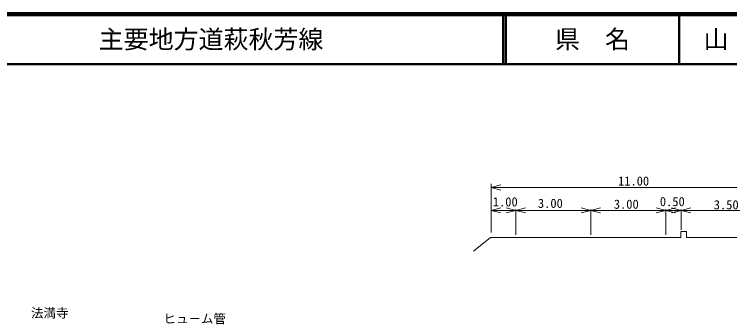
# Model space of a CAD drawing. Units: millimetres on the paper, enlarged 1000 times, with parts at other scales. Extents: x 40000 to 680000, y 20000 to 380000.
# Drawn here: x 199831 to 343102, y 318871 to 380000 of the extents above; entities that cross this region are included whole.
import ezdxf
from ezdxf.enums import TextEntityAlignment as Align

# ---------------------------------------------------------------- set-up
doc = ezdxf.new("R2010")
doc.units = ezdxf.units.MM
doc.header["$LTSCALE"] = 1000
for name, color, linetype, lineweight in [('M-BGD', 7, 'Continuous', 25), ('M-STR-HTXT', 7, 'Continuous', 13), ('M-TTL', 2, 'Continuous', 140), ('M-TTL-LINE', 7, 'Continuous', 50)]:
    doc.layers.add(name, color=color, linetype=linetype, lineweight=lineweight)
doc.layers.add('M-TTL-TXT', color=7, linetype='Continuous')
doc.styles.add('ＭＳ ゴシック', font='')
doc.styles.get('ＭＳ ゴシック').set_extended_font_data('MS Gothic')

msp = doc.modelspace()

# ---------------------------------------------------------------- linework, layer by layer
at = {"layer": 'M-STR-HTXT'}
for p, q in [((295334, 336343), (295334, 346046)), ((295334, 345338), (297266, 345856)), ((351422, 345338), (295334, 345338)), ((295334, 345338), (297266, 344821)), ((295334, 340761), (297266, 341278)), ((300264, 340761), (298332, 341278)), ((300264, 340761), (302196, 341278)), ((315289, 340761), (313357, 341278)), ((315289, 340761), (317221, 341278)), ((330307, 340761), (328375, 341278)), ((330307, 340761), (332238, 341278)), ((333411, 340761), (331479, 341278)), ((333411, 340761), (335342, 341278)), ((333411, 336825), (333411, 340999)), ((300264, 340761), (295334, 340761)), ((295334, 340761), (297266, 340243)), ((300264, 340761), (298332, 340243)), ((300264, 335860), (300264, 340973)), ((315289, 340761), (300264, 340761)), ((300264, 340761), (302196, 340243)), ((315289, 340761), (313357, 340243)), ((315289, 335860), (315289, 340973)), ((330307, 340761), (315289, 340761)), ((315289, 340761), (317221, 340243)), ((330307, 340761), (328375, 340243)), ((330307, 335860), (330307, 340973)), ((333411, 340761), (330307, 340761)), ((330307, 340761), (332238, 340243)), ((333411, 340761), (331479, 340243)), ((351422, 340761), (333411, 340761)), ((333411, 340761), (335342, 340243))]:
    msp.add_line(p, q, dxfattribs=at)
msp.add_lwpolyline([(354441, 333452), (351420, 335347), (334447, 335347), (334447, 336512), (333317, 336512), (333317, 335347), (295217, 335347), (291774, 332586)], dxfattribs=at)
at = {"layer": 'M-TTL'}
msp.add_line((680000, 380000), (40000, 380000), dxfattribs=at)
at = {"layer": 'M-TTL-LINE'}
for p, q in [((297750, 380000), (297750, 370000)), ((298250, 380000), (298250, 370000)), ((333000, 380000), (333000, 370000)), ((40000, 370000), (680000, 370000))]:
    msp.add_line(p, q, dxfattribs=at)

# ---------------------------------------------------------------- texts
at = {"layer": 'M-BGD', "style": 'ＭＳ ゴシック'}
msp.add_text('法満寺', height=1833, dxfattribs=at).set_placement((206931, 320212), align=Align.MIDDLE_CENTER)
msp.add_text('ヒュ－ム管', height=1833, dxfattribs=at).set_placement((229712, 317606), align=Align.BOTTOM_LEFT)
at = {"layer": 'M-STR-HTXT', "style": 'ＭＳ ゴシック'}
for s, p in [('11.00', (323857, 346630)), ('1.00', (298152, 342463)), ('3.00', (307190, 342169)), ('3.00', (322390, 341993)), ('0.50', (331604, 342521)), ('3.50', (342403, 341876))]:
    msp.add_text(s, height=1833, dxfattribs=at).set_placement(p, align=Align.MIDDLE_CENTER)
at = {"layer": 'M-TTL-TXT', "style": 'ＭＳ ゴシック'}
msp.add_text('主要地方道萩秋芳線', height=3666, dxfattribs=at).set_placement((216734, 375000), align=Align.MIDDLE_LEFT)
for s, p in [('県\u3000名', (315625, 375000)), ('山\u3000口\u3000県', (350375, 375000))]:
    msp.add_text(s, height=3666, dxfattribs=at).set_placement(p, align=Align.MIDDLE_CENTER)

doc.saveas('drawing.dxf')
